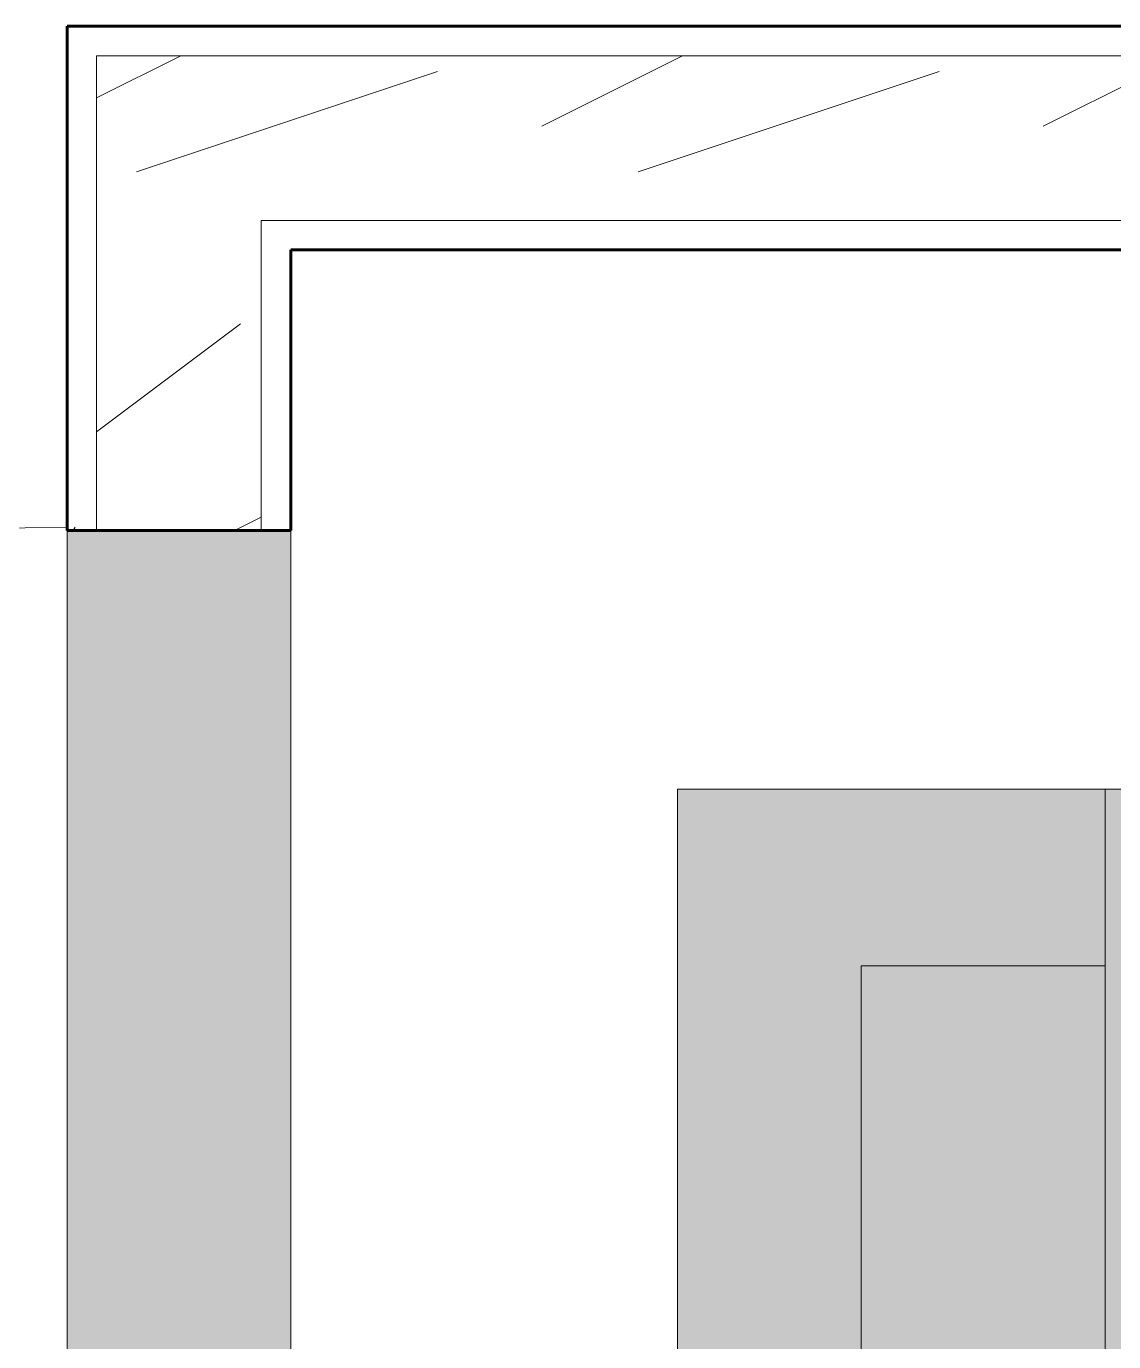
# Model space of a CAD drawing. Header units: inches. Extents: x -4169 to -1846, y 9706 to 12377.
# Drawn here: x -3529.54 to -3506.43, y 10936.26 to 10964.22 of the extents above; entities that cross this region are included whole.
import ezdxf

# ---------------------------------------------------------------- set-up
doc = ezdxf.new("R2010")
doc.units = ezdxf.units.IN
doc.header["$MEASUREMENT"] = 0
for name, color, linetype, lineweight in [('0-1', 7, 'Continuous', 5), ('0-2', 10, 'Continuous', 18), ('A-DOOR-1', 7, 'Continuous', 9), ('A-WALL-1', 8, 'Continuous', 5), ('A-WALL-2', 250, 'Continuous', 60), ('A-WALL-3', 10, 'Continuous', 18), ('A-WALL-PATT-1', 7, 'Continuous', 9), ('A-WALL-PATT-2', 253, 'Continuous', 9), ('P-SANR-FIXT-1', 253, 'Continuous', 9), ('P-SANR-FIXT-2', 7, 'Continuous', 9)]:
    doc.layers.add(name, color=color, linetype=linetype, lineweight=lineweight)
pattern_1 = [(216.87, (4.265, 10.662), (31.9871619, 21.32545714), [5.331, -47.981]), (206.565, (10.662, 7.464), (-10.662476, -10.6620098), [11.921, -11.921]), (198.435, (10.662, 2.132), (-21.32449365, -10.6625869), [6.744, -26.974])]

# ---------------------------------------------------------------- blocks, each defined once
blk = doc.blocks.new('Stacked Washer and Dryer - 26_x25_ - Private-1352637-ENLARGED RCP - 1ST FLOOR PLAN')
at = {"layer": 'P-SANR-FIXT-1'}
blk.add_hatch(color=256, dxfattribs=at).paths.add_polyline_path([(0, 12.5), (0, -12.5), (26, -12.5), (26, 12.5), (22.586, 12.5)], flags=0)
at = {"layer": 'P-SANR-FIXT-2'}
for p, q in [((26, 12.5), (0, 12.5)), ((0, -12.5), (0, 12.5)), ((16.906, 12.5), (16.906, -12.5)), ((26, 12.5), (26, -12.5)), ((16.906, 8.75), (22.094, 8.75)), ((22.094, 8.75), (22.094, -8.75)), ((22.094, -8.75), (16.906, -8.75)), ((0, -12.5), (26, -12.5))]:
    blk.add_line(p, q, dxfattribs=at)
blk = doc.blocks.new('Single-Flush - 36_ x 84_-1372824-ENLARGED RCP - 1ST FLOOR PLAN')
at = {"layer": 'A-DOOR-1'}
blk.add_arc((18, -2.375), 36.067, 180, 266.8211, dxfattribs=at)
blk = doc.blocks.new('CTR - 1st Phase - Unit Layouts_rvt-1-ENLARGED RCP - 1ST FLOOR PLAN')
at = {"layer": 'A-WALL-1'}
blk.add_hatch(color=256, dxfattribs=at).paths.add_polyline_path([(-3523.924, 10917.504), (-3523.924, 10953.504), (-3528.674, 10953.504), (-3528.674, 10917.504), (-3524.549, 10917.504)], flags=0)
at = {"layer": 'A-WALL-PATT-1'}
h = blk.add_hatch(dxfattribs=at)
h.set_pattern_fill('FP_1', color=256, style=0, pattern_type=2)
h.set_pattern_definition([(0, (0, 0), (20.48, 5.12), [0.845, -14.515, 0.845, -14.515, -81.92]), (0, (0, 0), (20.48, 5.12), [-30.72, 0.845, -29.875, 0.845, -14.515, -35.84]), (0, (0, 0), (20.48, 5.12), [-76.8, 0.845, -9.395, 0.845, -24.755]), (120, (7.68, 2.56), (-14.67405, 15.1762003), [0.845, -14.515, 0.845, -14.515, -81.92]), (120, (7.68, 2.56), (-14.67405, 15.1762003), [-30.72, 0.845, -29.875, 0.845, -14.515, -35.84]), (120, (7.68, 2.56), (-14.67405, 15.1762003), [-76.8, 0.845, -9.395, 0.845, -24.755]), (240, (10.24, 12.8), (-5.80595, -20.2962003), [0.845, -14.515, 0.845, -14.515, -81.92]), (240, (10.24, 12.8), (-5.80595, -20.2962003), [-30.72, 0.845, -29.875, 0.845, -14.515, -35.84]), (240, (10.24, 12.8), (-5.80595, -20.2962003), [-76.8, 0.845, -9.395, 0.845, -24.755])])
h.paths.add_polyline_path([(-3528.049, 10906.784), (-3528.049, 10917.504), (-3528.674, 10917.504), (-3528.674, 10906.784)], flags=0)
h.paths.add_polyline_path([(-3528.049, 10953.504), (-3528.049, 10963.598), (-3528.674, 10963.581), (-3528.674, 10953.504)], flags=0)
at = {"layer": 'A-WALL-PATT-2'}
h = blk.add_hatch(dxfattribs=at)
h.set_pattern_fill('FP_2', color=256, style=0, pattern_type=2)
h.set_pattern_definition(pattern_1)
h.paths.add_polyline_path([(-3504.66, 10960.098), (-3504.674, 10963.598), (-3528.049, 10963.598), (-3528.049, 10960.098), (-3504.674, 10960.098)], flags=0)
h = blk.add_hatch(dxfattribs=at)
h.set_pattern_fill('FP_2', color=256, style=0, pattern_type=2)
h.set_pattern_definition(pattern_1)
h.paths.add_polyline_path([(-3528.049, 10906.159), (-3524.549, 10906.159), (-3524.549, 10917.504), (-3528.049, 10917.504), (-3528.049, 10906.784)], flags=0)
h.paths.add_polyline_path([(-3528.049, 10953.504), (-3524.549, 10953.504), (-3524.549, 10960.098), (-3528.049, 10960.098), (-3528.049, 10959.473)], flags=0)
at = {"layer": 'A-WALL-2'}
for p, q in [((-3528.674, 10964.223), (-3504.66, 10964.223)), ((-3528.674, 10963.598), (-3528.674, 10964.223)), ((-3528.674, 10959.473), (-3528.674, 10963.598)), ((-3528.674, 10953.504), (-3528.674, 10959.473)), ((-3504.66, 10959.473), (-3523.924, 10959.473)), ((-3523.924, 10959.473), (-3523.924, 10953.504)), ((-3523.924, 10953.504), (-3528.674, 10953.504))]:
    blk.add_line(p, q, dxfattribs=at)
at = {"layer": 'A-WALL-3'}
for p, q in [((-3504.66, 10963.598), (-3528.049, 10963.598)), ((-3528.049, 10963.598), (-3528.049, 10960.098)), ((-3528.049, 10960.098), (-3528.049, 10959.473)), ((-3504.66, 10960.098), (-3524.549, 10960.098)), ((-3524.549, 10960.098), (-3524.549, 10959.473)), ((-3528.049, 10953.504), (-3528.049, 10959.473)), ((-3524.549, 10953.504), (-3524.549, 10959.473)), ((-3528.674, 10953.504), (-3528.674, 10917.504)), ((-3523.924, 10917.504), (-3523.924, 10953.504))]:
    blk.add_line(p, q, dxfattribs=at)
at = {"layer": '0-2'}
for name, p, rotation in [('Single-Flush - 36_ x 84_-1372824-ENLARGED RCP - 1ST FLOOR PLAN', (-3526.299, 10935.504), 269.9999999999955), ('Stacked Washer and Dryer - 26_x25_ - Private-1352637-ENLARGED RCP - 1ST FLOOR PLAN', (-3489.699, 10935.504), 180)]:
    blk.add_blockref(name, p, dxfattribs=dict(at, rotation=rotation))

msp = doc.modelspace()

# ---------------------------------------------------------------- block references
at = {"layer": '0-1'}
msp.add_blockref('CTR - 1st Phase - Unit Layouts_rvt-1-ENLARGED RCP - 1ST FLOOR PLAN', (0, 0), dxfattribs=at)

doc.saveas('drawing.dxf')
